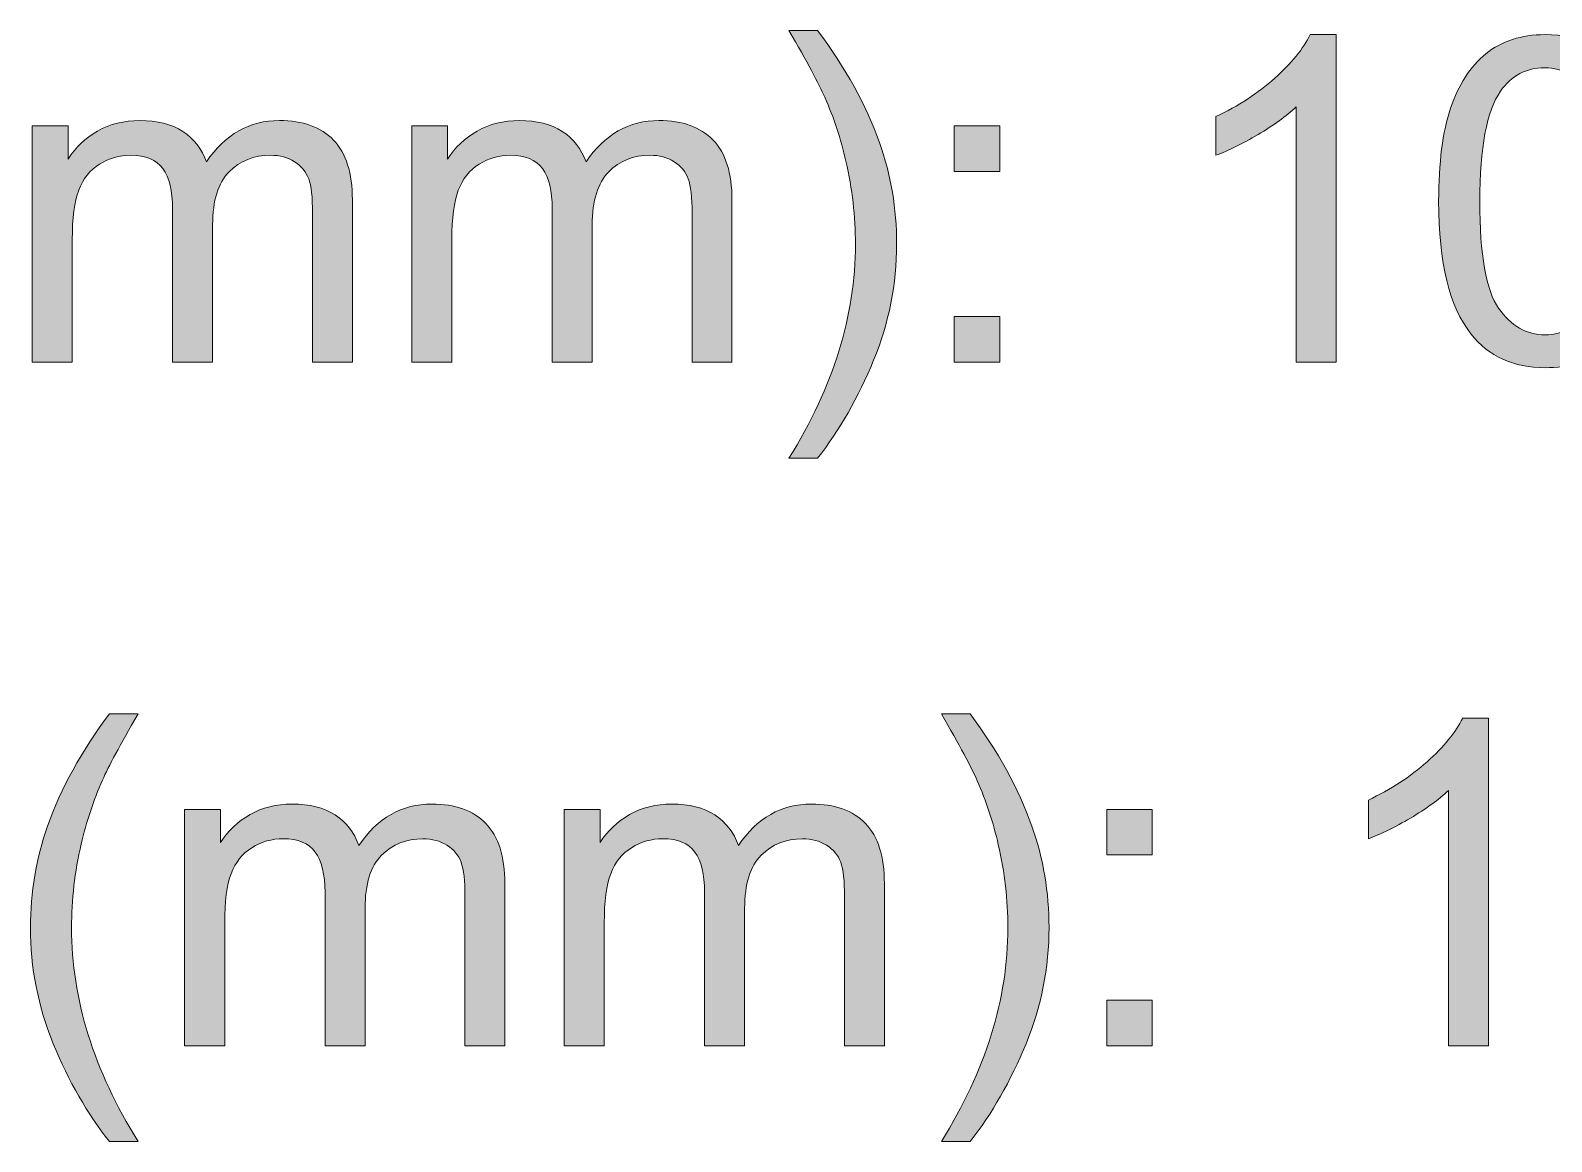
# Model space of a CAD drawing. Header units: inches. Extents: x 0.2 to 13, y -17.3 to -0.1.
# Drawn here: x 0.845 to 1.401, y -1.501 to -1.094 of the extents above; entities that cross this region are included whole.
import ezdxf

# ---------------------------------------------------------------- set-up
doc = ezdxf.new("R2010")
doc.units = ezdxf.units.IN
doc.header["$MEASUREMENT"] = 0
doc.layers.add('Layer 1', color=7, linetype='Continuous')

# ---------------------------------------------------------------- blocks, each defined once
blk = doc.blocks.new('block 6')
at = {"layer": 'Layer 1', "true_color": 0xffffff}
h = blk.add_hatch(color=7, dxfattribs=at)
h.dxf.hatch_style = 2
edge = h.paths.add_edge_path()
edge.add_spline(control_points=[(1.13274, -1.25089), (1.13274, -1.25089), (1.12225, -1.25089), (1.12225, -1.25089), (1.13847, -1.22485), (1.14658, -1.19878), (1.14658, -1.17268), (1.14658, -1.16248), (1.14541, -1.15236), (1.14308, -1.14233), (1.14124, -1.13419), (1.13866, -1.12638), (1.13535, -1.11889), (1.13323, -1.11401), (1.12887, -1.10587), (1.12225, -1.09448), (1.12225, -1.09448), (1.13274, -1.09448), (1.13274, -1.09448), (1.14294, -1.10809), (1.15049, -1.12177), (1.15537, -1.13549), (1.15955, -1.14732), (1.16163, -1.15969), (1.16163, -1.1726), (1.16163, -1.18725), (1.15883, -1.20141), (1.15321, -1.21508), (1.1476, -1.22875), (1.14077, -1.24069), (1.13274, -1.25089)], knot_values=[0, 0, 0, 0, 1, 1, 1, 2, 2, 2, 3, 3, 3, 4, 4, 4, 5, 5, 5, 6, 6, 6, 7, 7, 7, 8, 8, 8, 9, 9, 9, 10, 10, 10, 10], degree=3, periodic=1)
h = blk.add_hatch(color=7, dxfattribs=at)
h.dxf.hatch_style = 2
edge = h.paths.add_edge_path()
edge.add_spline(control_points=[(1.32236, -1.21581), (1.32236, -1.21581), (1.30771, -1.21581), (1.30771, -1.21581), (1.30771, -1.21581), (1.30771, -1.12247), (1.30771, -1.12247), (1.30419, -1.12583), (1.29956, -1.1292), (1.29384, -1.13256), (1.28811, -1.13593), (1.28297, -1.13845), (1.27842, -1.14013), (1.27842, -1.14013), (1.27842, -1.12597), (1.27842, -1.12597), (1.28661, -1.12212), (1.29377, -1.11745), (1.2999, -1.11197), (1.30603, -1.10649), (1.31037, -1.10118), (1.31292, -1.09602), (1.31292, -1.09602), (1.32236, -1.09602), (1.32236, -1.09602), (1.32236, -1.09602), (1.32236, -1.21581), (1.32236, -1.21581)], knot_values=[0, 0, 0, 0, 1, 1, 1, 2, 2, 2, 3, 3, 3, 4, 4, 4, 5, 5, 5, 6, 6, 6, 7, 7, 7, 8, 8, 8, 9, 9, 9, 9], degree=3, periodic=1)
h = blk.add_hatch(color=7, dxfattribs=at)
h.dxf.hatch_style = 2
edge = h.paths.add_edge_path()
edge.add_spline(control_points=[(1.35988, -1.15698), (1.35988, -1.14287), (1.36133, -1.13152), (1.36423, -1.12292), (1.36713, -1.11432), (1.37145, -1.10769), (1.37717, -1.10302), (1.38289, -1.09835), (1.3901, -1.09602), (1.39878, -1.09602), (1.40518, -1.09602), (1.41079, -1.09731), (1.41562, -1.09989), (1.42045, -1.10246), (1.42444, -1.10618), (1.42759, -1.11104), (1.43073, -1.11589), (1.4332, -1.12181), (1.43499, -1.12878), (1.43678, -1.13575), (1.43768, -1.14515), (1.43768, -1.15698), (1.43768, -1.17097), (1.43624, -1.18227), (1.43336, -1.19087), (1.43049, -1.19947), (1.42619, -1.20612), (1.42046, -1.21081), (1.41474, -1.2155), (1.40751, -1.21785), (1.39878, -1.21785), (1.38727, -1.21785), (1.37824, -1.21372), (1.37168, -1.20548), (1.36381, -1.19555), (1.35988, -1.17938), (1.35988, -1.15698)], knot_values=[0, 0, 0, 0, 1, 1, 1, 2, 2, 2, 3, 3, 3, 4, 4, 4, 5, 5, 5, 6, 6, 6, 7, 7, 7, 8, 8, 8, 9, 9, 9, 10, 10, 10, 11, 11, 11, 12, 12, 12, 12], degree=3, periodic=1)
edge = h.paths.add_edge_path()
edge.add_spline(control_points=[(1.37493, -1.15698), (1.37493, -1.17656), (1.37722, -1.1896), (1.38181, -1.19608), (1.38639, -1.20256), (1.39205, -1.2058), (1.39878, -1.2058), (1.4055, -1.2058), (1.41116, -1.20255), (1.41574, -1.19604), (1.42033, -1.18953), (1.42262, -1.17651), (1.42262, -1.15698), (1.42262, -1.13734), (1.42033, -1.12429), (1.41574, -1.11783), (1.41116, -1.11138), (1.40545, -1.10815), (1.39861, -1.10815), (1.39189, -1.10815), (1.38652, -1.111), (1.3825, -1.11669), (1.37745, -1.12396), (1.37493, -1.13739), (1.37493, -1.15698)], knot_values=[0, 0, 0, 0, 1, 1, 1, 2, 2, 2, 3, 3, 3, 4, 4, 4, 5, 5, 5, 6, 6, 6, 7, 7, 7, 8, 8, 8, 8], degree=3, periodic=1)
h = blk.add_hatch(color=7, dxfattribs=at)
h.dxf.hatch_style = 2
edge = h.paths.add_edge_path()
edge.add_spline(control_points=[(0.84547, -1.21581), (0.84547, -1.21581), (0.84547, -1.12939), (0.84547, -1.12939), (0.84547, -1.12939), (0.85857, -1.12939), (0.85857, -1.12939), (0.85857, -1.12939), (0.85857, -1.14151), (0.85857, -1.14151), (0.86129, -1.13728), (0.8649, -1.13388), (0.8694, -1.1313), (0.8739, -1.12872), (0.87903, -1.12743), (0.88478, -1.12743), (0.89118, -1.12743), (0.89643, -1.12876), (0.90053, -1.13142), (0.90462, -1.13408), (0.90751, -1.1378), (0.90919, -1.14257), (0.91603, -1.13248), (0.92493, -1.12743), (0.93589, -1.12743), (0.94446, -1.12743), (0.95105, -1.12981), (0.95566, -1.13456), (0.96027, -1.1393), (0.96258, -1.14661), (0.96258, -1.15649), (0.96258, -1.15649), (0.96258, -1.21581), (0.96258, -1.21581), (0.96258, -1.21581), (0.94801, -1.21581), (0.94801, -1.21581), (0.94801, -1.21581), (0.94801, -1.16137), (0.94801, -1.16137), (0.94801, -1.15551), (0.94754, -1.15129), (0.94659, -1.14872), (0.94564, -1.14614), (0.94392, -1.14406), (0.94142, -1.14249), (0.93892, -1.14092), (0.93599, -1.14013), (0.93263, -1.14013), (0.92655, -1.14013), (0.92151, -1.14215), (0.91749, -1.14619), (0.91348, -1.15023), (0.91147, -1.1567), (0.91147, -1.1656), (0.91147, -1.1656), (0.91147, -1.21581), (0.91147, -1.21581), (0.91147, -1.21581), (0.89682, -1.21581), (0.89682, -1.21581), (0.89682, -1.21581), (0.89682, -1.15966), (0.89682, -1.15966), (0.89682, -1.15315), (0.89563, -1.14827), (0.89324, -1.14501), (0.89086, -1.14176), (0.88695, -1.14013), (0.88152, -1.14013), (0.8774, -1.14013), (0.87359, -1.14122), (0.87009, -1.14339), (0.86659, -1.14556), (0.86405, -1.14873), (0.86248, -1.15291), (0.86091, -1.15708), (0.86012, -1.16311), (0.86012, -1.17097), (0.86012, -1.17097), (0.86012, -1.21581), (0.86012, -1.21581), (0.86012, -1.21581), (0.84547, -1.21581), (0.84547, -1.21581)], knot_values=[0, 0, 0, 0, 1, 1, 1, 2, 2, 2, 3, 3, 3, 4, 4, 4, 5, 5, 5, 6, 6, 6, 7, 7, 7, 8, 8, 8, 9, 9, 9, 10, 10, 10, 11, 11, 11, 12, 12, 12, 13, 13, 13, 14, 14, 14, 15, 15, 15, 16, 16, 16, 17, 17, 17, 18, 18, 18, 19, 19, 19, 20, 20, 20, 21, 21, 21, 22, 22, 22, 23, 23, 23, 24, 24, 24, 25, 25, 25, 26, 26, 26, 27, 27, 27, 28, 28, 28, 28], degree=3, periodic=1)
h = blk.add_hatch(color=7, dxfattribs=at)
h.dxf.hatch_style = 2
edge = h.paths.add_edge_path()
edge.add_spline(control_points=[(0.98431, -1.21581), (0.98431, -1.21581), (0.98431, -1.12939), (0.98431, -1.12939), (0.98431, -1.12939), (0.99741, -1.12939), (0.99741, -1.12939), (0.99741, -1.12939), (0.99741, -1.14151), (0.99741, -1.14151), (1.00012, -1.13728), (1.00373, -1.13388), (1.00823, -1.1313), (1.01274, -1.12872), (1.01786, -1.12743), (1.02361, -1.12743), (1.03002, -1.12743), (1.03526, -1.12876), (1.03936, -1.13142), (1.04346, -1.13408), (1.04635, -1.1378), (1.04803, -1.14257), (1.05486, -1.13248), (1.06376, -1.12743), (1.07472, -1.12743), (1.08329, -1.12743), (1.08988, -1.12981), (1.0945, -1.13456), (1.09911, -1.1393), (1.10141, -1.14661), (1.10141, -1.15649), (1.10141, -1.15649), (1.10141, -1.21581), (1.10141, -1.21581), (1.10141, -1.21581), (1.08685, -1.21581), (1.08685, -1.21581), (1.08685, -1.21581), (1.08685, -1.16137), (1.08685, -1.16137), (1.08685, -1.15551), (1.08637, -1.15129), (1.08542, -1.14872), (1.08447, -1.14614), (1.08275, -1.14406), (1.08025, -1.14249), (1.07776, -1.14092), (1.07483, -1.14013), (1.07147, -1.14013), (1.06539, -1.14013), (1.06034, -1.14215), (1.05633, -1.14619), (1.05231, -1.15023), (1.05031, -1.1567), (1.05031, -1.1656), (1.05031, -1.1656), (1.05031, -1.21581), (1.05031, -1.21581), (1.05031, -1.21581), (1.03566, -1.21581), (1.03566, -1.21581), (1.03566, -1.21581), (1.03566, -1.15966), (1.03566, -1.15966), (1.03566, -1.15315), (1.03446, -1.14827), (1.03208, -1.14501), (1.02969, -1.14176), (1.02578, -1.14013), (1.02036, -1.14013), (1.01624, -1.14013), (1.01242, -1.14122), (1.00892, -1.14339), (1.00543, -1.14556), (1.00289, -1.14873), (1.00132, -1.15291), (0.99974, -1.15708), (0.99896, -1.16311), (0.99896, -1.17097), (0.99896, -1.17097), (0.99896, -1.21581), (0.99896, -1.21581), (0.99896, -1.21581), (0.98431, -1.21581), (0.98431, -1.21581)], knot_values=[0, 0, 0, 0, 1, 1, 1, 2, 2, 2, 3, 3, 3, 4, 4, 4, 5, 5, 5, 6, 6, 6, 7, 7, 7, 8, 8, 8, 9, 9, 9, 10, 10, 10, 11, 11, 11, 12, 12, 12, 13, 13, 13, 14, 14, 14, 15, 15, 15, 16, 16, 16, 17, 17, 17, 18, 18, 18, 19, 19, 19, 20, 20, 20, 21, 21, 21, 22, 22, 22, 23, 23, 23, 24, 24, 24, 25, 25, 25, 26, 26, 26, 27, 27, 27, 28, 28, 28, 28], degree=3, periodic=1)
h = blk.add_hatch(color=7, dxfattribs=at)
h.dxf.hatch_style = 2
h.paths.add_polyline_path([(1.18271, -1.14607), (1.18271, -1.12939), (1.1994, -1.12939), (1.1994, -1.14607)])
h.paths.add_polyline_path([(1.18271, -1.21581), (1.18271, -1.19913), (1.1994, -1.19913), (1.1994, -1.21581)])
at = {"layer": 'Layer 1', "lineweight": 0}
for points in [[(1.18271, -1.14607), (1.18271, -1.12939), (1.1994, -1.12939), (1.1994, -1.14607), (1.18271, -1.14607)], [(1.18271, -1.21581), (1.18271, -1.19913), (1.1994, -1.19913), (1.1994, -1.21581), (1.18271, -1.21581)]]:
    blk.add_lwpolyline(points, dxfattribs=at)
for points, knots in [([(1.13274, -1.25089), (1.13274, -1.25089), (1.12225, -1.25089), (1.12225, -1.25089), (1.13847, -1.22485), (1.14658, -1.19878), (1.14658, -1.17268), (1.14658, -1.16248), (1.14541, -1.15236), (1.14308, -1.14233), (1.14124, -1.13419), (1.13866, -1.12638), (1.13535, -1.11889), (1.13323, -1.11401), (1.12887, -1.10587), (1.12225, -1.09448), (1.12225, -1.09448), (1.13274, -1.09448), (1.13274, -1.09448), (1.14294, -1.10809), (1.15049, -1.12177), (1.15537, -1.13549), (1.15955, -1.14732), (1.16163, -1.15969), (1.16163, -1.1726), (1.16163, -1.18725), (1.15883, -1.20141), (1.15321, -1.21508), (1.1476, -1.22875), (1.14077, -1.24069), (1.13274, -1.25089)], [0, 0, 0, 0, 1, 1, 1, 2, 2, 2, 3, 3, 3, 4, 4, 4, 5, 5, 5, 6, 6, 6, 7, 7, 7, 8, 8, 8, 9, 9, 9, 10, 10, 10, 10]), ([(1.32236, -1.21581), (1.32236, -1.21581), (1.30771, -1.21581), (1.30771, -1.21581), (1.30771, -1.21581), (1.30771, -1.12247), (1.30771, -1.12247), (1.30419, -1.12583), (1.29956, -1.1292), (1.29384, -1.13256), (1.28811, -1.13593), (1.28297, -1.13845), (1.27842, -1.14013), (1.27842, -1.14013), (1.27842, -1.12597), (1.27842, -1.12597), (1.28661, -1.12212), (1.29377, -1.11745), (1.2999, -1.11197), (1.30603, -1.10649), (1.31037, -1.10118), (1.31292, -1.09602), (1.31292, -1.09602), (1.32236, -1.09602), (1.32236, -1.09602), (1.32236, -1.09602), (1.32236, -1.21581), (1.32236, -1.21581)], [0, 0, 0, 0, 1, 1, 1, 2, 2, 2, 3, 3, 3, 4, 4, 4, 5, 5, 5, 6, 6, 6, 7, 7, 7, 8, 8, 8, 9, 9, 9, 9]), ([(1.35988, -1.15698), (1.35988, -1.14287), (1.36133, -1.13152), (1.36423, -1.12292), (1.36713, -1.11432), (1.37145, -1.10769), (1.37717, -1.10302), (1.38289, -1.09835), (1.3901, -1.09602), (1.39878, -1.09602), (1.40518, -1.09602), (1.41079, -1.09731), (1.41562, -1.09989), (1.42045, -1.10246), (1.42444, -1.10618), (1.42759, -1.11104), (1.43073, -1.11589), (1.4332, -1.12181), (1.43499, -1.12878), (1.43678, -1.13575), (1.43768, -1.14515), (1.43768, -1.15698), (1.43768, -1.17097), (1.43624, -1.18227), (1.43336, -1.19087), (1.43049, -1.19947), (1.42619, -1.20612), (1.42046, -1.21081), (1.41474, -1.2155), (1.40751, -1.21785), (1.39878, -1.21785), (1.38727, -1.21785), (1.37824, -1.21372), (1.37168, -1.20548), (1.36381, -1.19555), (1.35988, -1.17938), (1.35988, -1.15698)], [0, 0, 0, 0, 1, 1, 1, 2, 2, 2, 3, 3, 3, 4, 4, 4, 5, 5, 5, 6, 6, 6, 7, 7, 7, 8, 8, 8, 9, 9, 9, 10, 10, 10, 11, 11, 11, 12, 12, 12, 12]), ([(1.37493, -1.15698), (1.37493, -1.17656), (1.37722, -1.1896), (1.38181, -1.19608), (1.38639, -1.20256), (1.39205, -1.2058), (1.39878, -1.2058), (1.4055, -1.2058), (1.41116, -1.20255), (1.41574, -1.19604), (1.42033, -1.18953), (1.42262, -1.17651), (1.42262, -1.15698), (1.42262, -1.13734), (1.42033, -1.12429), (1.41574, -1.11783), (1.41116, -1.11138), (1.40545, -1.10815), (1.39861, -1.10815), (1.39189, -1.10815), (1.38652, -1.111), (1.3825, -1.11669), (1.37745, -1.12396), (1.37493, -1.13739), (1.37493, -1.15698)], [0, 0, 0, 0, 1, 1, 1, 2, 2, 2, 3, 3, 3, 4, 4, 4, 5, 5, 5, 6, 6, 6, 7, 7, 7, 8, 8, 8, 8]), ([(0.84547, -1.21581), (0.84547, -1.21581), (0.84547, -1.12939), (0.84547, -1.12939), (0.84547, -1.12939), (0.85857, -1.12939), (0.85857, -1.12939), (0.85857, -1.12939), (0.85857, -1.14151), (0.85857, -1.14151), (0.86129, -1.13728), (0.8649, -1.13388), (0.8694, -1.1313), (0.8739, -1.12872), (0.87903, -1.12743), (0.88478, -1.12743), (0.89118, -1.12743), (0.89643, -1.12876), (0.90053, -1.13142), (0.90462, -1.13408), (0.90751, -1.1378), (0.90919, -1.14257), (0.91603, -1.13248), (0.92493, -1.12743), (0.93589, -1.12743), (0.94446, -1.12743), (0.95105, -1.12981), (0.95566, -1.13456), (0.96027, -1.1393), (0.96258, -1.14661), (0.96258, -1.15649), (0.96258, -1.15649), (0.96258, -1.21581), (0.96258, -1.21581), (0.96258, -1.21581), (0.94801, -1.21581), (0.94801, -1.21581), (0.94801, -1.21581), (0.94801, -1.16137), (0.94801, -1.16137), (0.94801, -1.15551), (0.94754, -1.15129), (0.94659, -1.14872), (0.94564, -1.14614), (0.94392, -1.14406), (0.94142, -1.14249), (0.93892, -1.14092), (0.93599, -1.14013), (0.93263, -1.14013), (0.92655, -1.14013), (0.92151, -1.14215), (0.91749, -1.14619), (0.91348, -1.15023), (0.91147, -1.1567), (0.91147, -1.1656), (0.91147, -1.1656), (0.91147, -1.21581), (0.91147, -1.21581), (0.91147, -1.21581), (0.89682, -1.21581), (0.89682, -1.21581), (0.89682, -1.21581), (0.89682, -1.15966), (0.89682, -1.15966), (0.89682, -1.15315), (0.89563, -1.14827), (0.89324, -1.14501), (0.89086, -1.14176), (0.88695, -1.14013), (0.88152, -1.14013), (0.8774, -1.14013), (0.87359, -1.14122), (0.87009, -1.14339), (0.86659, -1.14556), (0.86405, -1.14873), (0.86248, -1.15291), (0.86091, -1.15708), (0.86012, -1.16311), (0.86012, -1.17097), (0.86012, -1.17097), (0.86012, -1.21581), (0.86012, -1.21581), (0.86012, -1.21581), (0.84547, -1.21581), (0.84547, -1.21581)], [0, 0, 0, 0, 1, 1, 1, 2, 2, 2, 3, 3, 3, 4, 4, 4, 5, 5, 5, 6, 6, 6, 7, 7, 7, 8, 8, 8, 9, 9, 9, 10, 10, 10, 11, 11, 11, 12, 12, 12, 13, 13, 13, 14, 14, 14, 15, 15, 15, 16, 16, 16, 17, 17, 17, 18, 18, 18, 19, 19, 19, 20, 20, 20, 21, 21, 21, 22, 22, 22, 23, 23, 23, 24, 24, 24, 25, 25, 25, 26, 26, 26, 27, 27, 27, 28, 28, 28, 28]), ([(0.98431, -1.21581), (0.98431, -1.21581), (0.98431, -1.12939), (0.98431, -1.12939), (0.98431, -1.12939), (0.99741, -1.12939), (0.99741, -1.12939), (0.99741, -1.12939), (0.99741, -1.14151), (0.99741, -1.14151), (1.00012, -1.13728), (1.00373, -1.13388), (1.00823, -1.1313), (1.01274, -1.12872), (1.01786, -1.12743), (1.02361, -1.12743), (1.03002, -1.12743), (1.03526, -1.12876), (1.03936, -1.13142), (1.04346, -1.13408), (1.04635, -1.1378), (1.04803, -1.14257), (1.05486, -1.13248), (1.06376, -1.12743), (1.07472, -1.12743), (1.08329, -1.12743), (1.08988, -1.12981), (1.0945, -1.13456), (1.09911, -1.1393), (1.10141, -1.14661), (1.10141, -1.15649), (1.10141, -1.15649), (1.10141, -1.21581), (1.10141, -1.21581), (1.10141, -1.21581), (1.08685, -1.21581), (1.08685, -1.21581), (1.08685, -1.21581), (1.08685, -1.16137), (1.08685, -1.16137), (1.08685, -1.15551), (1.08637, -1.15129), (1.08542, -1.14872), (1.08447, -1.14614), (1.08275, -1.14406), (1.08025, -1.14249), (1.07776, -1.14092), (1.07483, -1.14013), (1.07147, -1.14013), (1.06539, -1.14013), (1.06034, -1.14215), (1.05633, -1.14619), (1.05231, -1.15023), (1.05031, -1.1567), (1.05031, -1.1656), (1.05031, -1.1656), (1.05031, -1.21581), (1.05031, -1.21581), (1.05031, -1.21581), (1.03566, -1.21581), (1.03566, -1.21581), (1.03566, -1.21581), (1.03566, -1.15966), (1.03566, -1.15966), (1.03566, -1.15315), (1.03446, -1.14827), (1.03208, -1.14501), (1.02969, -1.14176), (1.02578, -1.14013), (1.02036, -1.14013), (1.01624, -1.14013), (1.01242, -1.14122), (1.00892, -1.14339), (1.00543, -1.14556), (1.00289, -1.14873), (1.00132, -1.15291), (0.99974, -1.15708), (0.99896, -1.16311), (0.99896, -1.17097), (0.99896, -1.17097), (0.99896, -1.21581), (0.99896, -1.21581), (0.99896, -1.21581), (0.98431, -1.21581), (0.98431, -1.21581)], [0, 0, 0, 0, 1, 1, 1, 2, 2, 2, 3, 3, 3, 4, 4, 4, 5, 5, 5, 6, 6, 6, 7, 7, 7, 8, 8, 8, 9, 9, 9, 10, 10, 10, 11, 11, 11, 12, 12, 12, 13, 13, 13, 14, 14, 14, 15, 15, 15, 16, 16, 16, 17, 17, 17, 18, 18, 18, 19, 19, 19, 20, 20, 20, 21, 21, 21, 22, 22, 22, 23, 23, 23, 24, 24, 24, 25, 25, 25, 26, 26, 26, 27, 27, 27, 28, 28, 28, 28])]:
    blk.add_open_spline(points, degree=3, knots=knots, dxfattribs=at)
blk = doc.blocks.new('block 7')
at = {"layer": 'Layer 1', "true_color": 0xffffff}
h = blk.add_hatch(color=7, dxfattribs=at)
h.dxf.hatch_style = 2
edge = h.paths.add_edge_path()
edge.add_spline(control_points=[(0.87371, -1.50089), (0.86563, -1.49069), (0.85879, -1.47875), (0.8532, -1.46508), (0.84762, -1.45141), (0.84482, -1.43725), (0.84482, -1.4226), (0.84482, -1.40969), (0.84691, -1.39732), (0.85109, -1.38549), (0.85597, -1.37177), (0.86351, -1.35809), (0.87371, -1.34448), (0.87371, -1.34448), (0.88421, -1.34448), (0.88421, -1.34448), (0.87764, -1.35576), (0.8733, -1.36382), (0.87119, -1.36865), (0.86788, -1.37613), (0.86528, -1.38395), (0.86338, -1.39208), (0.86104, -1.40223), (0.85988, -1.41243), (0.85988, -1.42268), (0.85988, -1.44878), (0.86799, -1.47485), (0.88421, -1.50089), (0.88421, -1.50089), (0.87371, -1.50089), (0.87371, -1.50089)], knot_values=[0, 0, 0, 0, 1, 1, 1, 2, 2, 2, 3, 3, 3, 4, 4, 4, 5, 5, 5, 6, 6, 6, 7, 7, 7, 8, 8, 8, 9, 9, 9, 10, 10, 10, 10], degree=3, periodic=1)
h = blk.add_hatch(color=7, dxfattribs=at)
h.dxf.hatch_style = 2
edge = h.paths.add_edge_path()
edge.add_spline(control_points=[(1.18849, -1.50089), (1.18849, -1.50089), (1.17799, -1.50089), (1.17799, -1.50089), (1.19421, -1.47485), (1.20232, -1.44878), (1.20232, -1.42268), (1.20232, -1.41248), (1.20116, -1.40236), (1.19883, -1.39233), (1.19698, -1.38419), (1.1944, -1.37638), (1.19109, -1.36889), (1.18898, -1.36401), (1.18461, -1.35587), (1.17799, -1.34448), (1.17799, -1.34448), (1.18849, -1.34448), (1.18849, -1.34448), (1.19869, -1.35809), (1.20623, -1.37177), (1.21111, -1.38549), (1.21529, -1.39732), (1.21738, -1.40969), (1.21738, -1.4226), (1.21738, -1.43725), (1.21457, -1.45141), (1.20896, -1.46508), (1.20334, -1.47875), (1.19652, -1.49069), (1.18849, -1.50089)], knot_values=[0, 0, 0, 0, 1, 1, 1, 2, 2, 2, 3, 3, 3, 4, 4, 4, 5, 5, 5, 6, 6, 6, 7, 7, 7, 8, 8, 8, 9, 9, 9, 10, 10, 10, 10], degree=3, periodic=1)
h = blk.add_hatch(color=7, dxfattribs=at)
h.dxf.hatch_style = 2
edge = h.paths.add_edge_path()
edge.add_spline(control_points=[(1.37811, -1.46581), (1.37811, -1.46581), (1.36346, -1.46581), (1.36346, -1.46581), (1.36346, -1.46581), (1.36346, -1.37247), (1.36346, -1.37247), (1.35993, -1.37583), (1.35531, -1.3792), (1.34958, -1.38256), (1.34386, -1.38593), (1.33872, -1.38845), (1.33416, -1.39013), (1.33416, -1.39013), (1.33416, -1.37597), (1.33416, -1.37597), (1.34235, -1.37212), (1.34951, -1.36745), (1.35565, -1.36197), (1.36178, -1.35649), (1.36612, -1.35118), (1.36867, -1.34602), (1.36867, -1.34602), (1.37811, -1.34602), (1.37811, -1.34602), (1.37811, -1.34602), (1.37811, -1.46581), (1.37811, -1.46581)], knot_values=[0, 0, 0, 0, 1, 1, 1, 2, 2, 2, 3, 3, 3, 4, 4, 4, 5, 5, 5, 6, 6, 6, 7, 7, 7, 8, 8, 8, 9, 9, 9, 9], degree=3, periodic=1)
h = blk.add_hatch(color=7, dxfattribs=at)
h.dxf.hatch_style = 2
edge = h.paths.add_edge_path()
edge.add_spline(control_points=[(0.90122, -1.46581), (0.90122, -1.46581), (0.90122, -1.37939), (0.90122, -1.37939), (0.90122, -1.37939), (0.91432, -1.37939), (0.91432, -1.37939), (0.91432, -1.37939), (0.91432, -1.39151), (0.91432, -1.39151), (0.91703, -1.38728), (0.92064, -1.38388), (0.92514, -1.3813), (0.92965, -1.37872), (0.93477, -1.37743), (0.94052, -1.37743), (0.94693, -1.37743), (0.95218, -1.37876), (0.95627, -1.38142), (0.96037, -1.38408), (0.96326, -1.3878), (0.96494, -1.39257), (0.97177, -1.38248), (0.98067, -1.37743), (0.99163, -1.37743), (1.0002, -1.37743), (1.0068, -1.37981), (1.01141, -1.38456), (1.01602, -1.3893), (1.01832, -1.39661), (1.01832, -1.40649), (1.01832, -1.40649), (1.01832, -1.46581), (1.01832, -1.46581), (1.01832, -1.46581), (1.00376, -1.46581), (1.00376, -1.46581), (1.00376, -1.46581), (1.00376, -1.41137), (1.00376, -1.41137), (1.00376, -1.40551), (1.00328, -1.40129), (1.00233, -1.39872), (1.00138, -1.39614), (0.99966, -1.39406), (0.99717, -1.39249), (0.99467, -1.39092), (0.99174, -1.39013), (0.98838, -1.39013), (0.9823, -1.39013), (0.97725, -1.39215), (0.97324, -1.39619), (0.96922, -1.40023), (0.96722, -1.4067), (0.96722, -1.4156), (0.96722, -1.4156), (0.96722, -1.46581), (0.96722, -1.46581), (0.96722, -1.46581), (0.95257, -1.46581), (0.95257, -1.46581), (0.95257, -1.46581), (0.95257, -1.40966), (0.95257, -1.40966), (0.95257, -1.40315), (0.95138, -1.39827), (0.94899, -1.39501), (0.9466, -1.39176), (0.94269, -1.39013), (0.93727, -1.39013), (0.93315, -1.39013), (0.92933, -1.39122), (0.92584, -1.39339), (0.92234, -1.39556), (0.9198, -1.39873), (0.91823, -1.40291), (0.91665, -1.40708), (0.91587, -1.41311), (0.91587, -1.42097), (0.91587, -1.42097), (0.91587, -1.46581), (0.91587, -1.46581), (0.91587, -1.46581), (0.90122, -1.46581), (0.90122, -1.46581)], knot_values=[0, 0, 0, 0, 1, 1, 1, 2, 2, 2, 3, 3, 3, 4, 4, 4, 5, 5, 5, 6, 6, 6, 7, 7, 7, 8, 8, 8, 9, 9, 9, 10, 10, 10, 11, 11, 11, 12, 12, 12, 13, 13, 13, 14, 14, 14, 15, 15, 15, 16, 16, 16, 17, 17, 17, 18, 18, 18, 19, 19, 19, 20, 20, 20, 21, 21, 21, 22, 22, 22, 23, 23, 23, 24, 24, 24, 25, 25, 25, 26, 26, 26, 27, 27, 27, 28, 28, 28, 28], degree=3, periodic=1)
h = blk.add_hatch(color=7, dxfattribs=at)
h.dxf.hatch_style = 2
edge = h.paths.add_edge_path()
edge.add_spline(control_points=[(1.04005, -1.46581), (1.04005, -1.46581), (1.04005, -1.37939), (1.04005, -1.37939), (1.04005, -1.37939), (1.05315, -1.37939), (1.05315, -1.37939), (1.05315, -1.37939), (1.05315, -1.39151), (1.05315, -1.39151), (1.05587, -1.38728), (1.05948, -1.38388), (1.06398, -1.3813), (1.06848, -1.37872), (1.07361, -1.37743), (1.07936, -1.37743), (1.08576, -1.37743), (1.09101, -1.37876), (1.09511, -1.38142), (1.0992, -1.38408), (1.10209, -1.3878), (1.10377, -1.39257), (1.11061, -1.38248), (1.11951, -1.37743), (1.13047, -1.37743), (1.13904, -1.37743), (1.14563, -1.37981), (1.15024, -1.38456), (1.15485, -1.3893), (1.15716, -1.39661), (1.15716, -1.40649), (1.15716, -1.40649), (1.15716, -1.46581), (1.15716, -1.46581), (1.15716, -1.46581), (1.14259, -1.46581), (1.14259, -1.46581), (1.14259, -1.46581), (1.14259, -1.41137), (1.14259, -1.41137), (1.14259, -1.40551), (1.14212, -1.40129), (1.14117, -1.39872), (1.14022, -1.39614), (1.1385, -1.39406), (1.136, -1.39249), (1.1335, -1.39092), (1.13057, -1.39013), (1.12721, -1.39013), (1.12113, -1.39013), (1.11609, -1.39215), (1.11207, -1.39619), (1.10806, -1.40023), (1.10605, -1.4067), (1.10605, -1.4156), (1.10605, -1.4156), (1.10605, -1.46581), (1.10605, -1.46581), (1.10605, -1.46581), (1.0914, -1.46581), (1.0914, -1.46581), (1.0914, -1.46581), (1.0914, -1.40966), (1.0914, -1.40966), (1.0914, -1.40315), (1.09021, -1.39827), (1.08782, -1.39501), (1.08544, -1.39176), (1.08153, -1.39013), (1.0761, -1.39013), (1.07198, -1.39013), (1.06817, -1.39122), (1.06467, -1.39339), (1.06117, -1.39556), (1.05863, -1.39873), (1.05706, -1.40291), (1.05549, -1.40708), (1.0547, -1.41311), (1.0547, -1.42097), (1.0547, -1.42097), (1.0547, -1.46581), (1.0547, -1.46581), (1.0547, -1.46581), (1.04005, -1.46581), (1.04005, -1.46581)], knot_values=[0, 0, 0, 0, 1, 1, 1, 2, 2, 2, 3, 3, 3, 4, 4, 4, 5, 5, 5, 6, 6, 6, 7, 7, 7, 8, 8, 8, 9, 9, 9, 10, 10, 10, 11, 11, 11, 12, 12, 12, 13, 13, 13, 14, 14, 14, 15, 15, 15, 16, 16, 16, 17, 17, 17, 18, 18, 18, 19, 19, 19, 20, 20, 20, 21, 21, 21, 22, 22, 22, 23, 23, 23, 24, 24, 24, 25, 25, 25, 26, 26, 26, 27, 27, 27, 28, 28, 28, 28], degree=3, periodic=1)
h = blk.add_hatch(color=7, dxfattribs=at)
h.dxf.hatch_style = 2
h.paths.add_polyline_path([(1.23846, -1.39607), (1.23846, -1.37939), (1.25514, -1.37939), (1.25514, -1.39607)])
h.paths.add_polyline_path([(1.23846, -1.46581), (1.23846, -1.44913), (1.25514, -1.44913), (1.25514, -1.46581)])
at = {"layer": 'Layer 1', "lineweight": 0}
for points in [[(1.23846, -1.39607), (1.23846, -1.37939), (1.25514, -1.37939), (1.25514, -1.39607), (1.23846, -1.39607)], [(1.23846, -1.46581), (1.23846, -1.44913), (1.25514, -1.44913), (1.25514, -1.46581), (1.23846, -1.46581)]]:
    blk.add_lwpolyline(points, dxfattribs=at)
for points, knots in [([(0.87371, -1.50089), (0.86563, -1.49069), (0.85879, -1.47875), (0.8532, -1.46508), (0.84762, -1.45141), (0.84482, -1.43725), (0.84482, -1.4226), (0.84482, -1.40969), (0.84691, -1.39732), (0.85109, -1.38549), (0.85597, -1.37177), (0.86351, -1.35809), (0.87371, -1.34448), (0.87371, -1.34448), (0.88421, -1.34448), (0.88421, -1.34448), (0.87764, -1.35576), (0.8733, -1.36382), (0.87119, -1.36865), (0.86788, -1.37613), (0.86528, -1.38395), (0.86338, -1.39208), (0.86104, -1.40223), (0.85988, -1.41243), (0.85988, -1.42268), (0.85988, -1.44878), (0.86799, -1.47485), (0.88421, -1.50089), (0.88421, -1.50089), (0.87371, -1.50089), (0.87371, -1.50089)], [0, 0, 0, 0, 1, 1, 1, 2, 2, 2, 3, 3, 3, 4, 4, 4, 5, 5, 5, 6, 6, 6, 7, 7, 7, 8, 8, 8, 9, 9, 9, 10, 10, 10, 10]), ([(1.18849, -1.50089), (1.18849, -1.50089), (1.17799, -1.50089), (1.17799, -1.50089), (1.19421, -1.47485), (1.20232, -1.44878), (1.20232, -1.42268), (1.20232, -1.41248), (1.20116, -1.40236), (1.19883, -1.39233), (1.19698, -1.38419), (1.1944, -1.37638), (1.19109, -1.36889), (1.18898, -1.36401), (1.18461, -1.35587), (1.17799, -1.34448), (1.17799, -1.34448), (1.18849, -1.34448), (1.18849, -1.34448), (1.19869, -1.35809), (1.20623, -1.37177), (1.21111, -1.38549), (1.21529, -1.39732), (1.21738, -1.40969), (1.21738, -1.4226), (1.21738, -1.43725), (1.21457, -1.45141), (1.20896, -1.46508), (1.20334, -1.47875), (1.19652, -1.49069), (1.18849, -1.50089)], [0, 0, 0, 0, 1, 1, 1, 2, 2, 2, 3, 3, 3, 4, 4, 4, 5, 5, 5, 6, 6, 6, 7, 7, 7, 8, 8, 8, 9, 9, 9, 10, 10, 10, 10]), ([(1.37811, -1.46581), (1.37811, -1.46581), (1.36346, -1.46581), (1.36346, -1.46581), (1.36346, -1.46581), (1.36346, -1.37247), (1.36346, -1.37247), (1.35993, -1.37583), (1.35531, -1.3792), (1.34958, -1.38256), (1.34386, -1.38593), (1.33872, -1.38845), (1.33416, -1.39013), (1.33416, -1.39013), (1.33416, -1.37597), (1.33416, -1.37597), (1.34235, -1.37212), (1.34951, -1.36745), (1.35565, -1.36197), (1.36178, -1.35649), (1.36612, -1.35118), (1.36867, -1.34602), (1.36867, -1.34602), (1.37811, -1.34602), (1.37811, -1.34602), (1.37811, -1.34602), (1.37811, -1.46581), (1.37811, -1.46581)], [0, 0, 0, 0, 1, 1, 1, 2, 2, 2, 3, 3, 3, 4, 4, 4, 5, 5, 5, 6, 6, 6, 7, 7, 7, 8, 8, 8, 9, 9, 9, 9]), ([(0.90122, -1.46581), (0.90122, -1.46581), (0.90122, -1.37939), (0.90122, -1.37939), (0.90122, -1.37939), (0.91432, -1.37939), (0.91432, -1.37939), (0.91432, -1.37939), (0.91432, -1.39151), (0.91432, -1.39151), (0.91703, -1.38728), (0.92064, -1.38388), (0.92514, -1.3813), (0.92965, -1.37872), (0.93477, -1.37743), (0.94052, -1.37743), (0.94693, -1.37743), (0.95218, -1.37876), (0.95627, -1.38142), (0.96037, -1.38408), (0.96326, -1.3878), (0.96494, -1.39257), (0.97177, -1.38248), (0.98067, -1.37743), (0.99163, -1.37743), (1.0002, -1.37743), (1.0068, -1.37981), (1.01141, -1.38456), (1.01602, -1.3893), (1.01832, -1.39661), (1.01832, -1.40649), (1.01832, -1.40649), (1.01832, -1.46581), (1.01832, -1.46581), (1.01832, -1.46581), (1.00376, -1.46581), (1.00376, -1.46581), (1.00376, -1.46581), (1.00376, -1.41137), (1.00376, -1.41137), (1.00376, -1.40551), (1.00328, -1.40129), (1.00233, -1.39872), (1.00138, -1.39614), (0.99966, -1.39406), (0.99717, -1.39249), (0.99467, -1.39092), (0.99174, -1.39013), (0.98838, -1.39013), (0.9823, -1.39013), (0.97725, -1.39215), (0.97324, -1.39619), (0.96922, -1.40023), (0.96722, -1.4067), (0.96722, -1.4156), (0.96722, -1.4156), (0.96722, -1.46581), (0.96722, -1.46581), (0.96722, -1.46581), (0.95257, -1.46581), (0.95257, -1.46581), (0.95257, -1.46581), (0.95257, -1.40966), (0.95257, -1.40966), (0.95257, -1.40315), (0.95138, -1.39827), (0.94899, -1.39501), (0.9466, -1.39176), (0.94269, -1.39013), (0.93727, -1.39013), (0.93315, -1.39013), (0.92933, -1.39122), (0.92584, -1.39339), (0.92234, -1.39556), (0.9198, -1.39873), (0.91823, -1.40291), (0.91665, -1.40708), (0.91587, -1.41311), (0.91587, -1.42097), (0.91587, -1.42097), (0.91587, -1.46581), (0.91587, -1.46581), (0.91587, -1.46581), (0.90122, -1.46581), (0.90122, -1.46581)], [0, 0, 0, 0, 1, 1, 1, 2, 2, 2, 3, 3, 3, 4, 4, 4, 5, 5, 5, 6, 6, 6, 7, 7, 7, 8, 8, 8, 9, 9, 9, 10, 10, 10, 11, 11, 11, 12, 12, 12, 13, 13, 13, 14, 14, 14, 15, 15, 15, 16, 16, 16, 17, 17, 17, 18, 18, 18, 19, 19, 19, 20, 20, 20, 21, 21, 21, 22, 22, 22, 23, 23, 23, 24, 24, 24, 25, 25, 25, 26, 26, 26, 27, 27, 27, 28, 28, 28, 28]), ([(1.04005, -1.46581), (1.04005, -1.46581), (1.04005, -1.37939), (1.04005, -1.37939), (1.04005, -1.37939), (1.05315, -1.37939), (1.05315, -1.37939), (1.05315, -1.37939), (1.05315, -1.39151), (1.05315, -1.39151), (1.05587, -1.38728), (1.05948, -1.38388), (1.06398, -1.3813), (1.06848, -1.37872), (1.07361, -1.37743), (1.07936, -1.37743), (1.08576, -1.37743), (1.09101, -1.37876), (1.09511, -1.38142), (1.0992, -1.38408), (1.10209, -1.3878), (1.10377, -1.39257), (1.11061, -1.38248), (1.11951, -1.37743), (1.13047, -1.37743), (1.13904, -1.37743), (1.14563, -1.37981), (1.15024, -1.38456), (1.15485, -1.3893), (1.15716, -1.39661), (1.15716, -1.40649), (1.15716, -1.40649), (1.15716, -1.46581), (1.15716, -1.46581), (1.15716, -1.46581), (1.14259, -1.46581), (1.14259, -1.46581), (1.14259, -1.46581), (1.14259, -1.41137), (1.14259, -1.41137), (1.14259, -1.40551), (1.14212, -1.40129), (1.14117, -1.39872), (1.14022, -1.39614), (1.1385, -1.39406), (1.136, -1.39249), (1.1335, -1.39092), (1.13057, -1.39013), (1.12721, -1.39013), (1.12113, -1.39013), (1.11609, -1.39215), (1.11207, -1.39619), (1.10806, -1.40023), (1.10605, -1.4067), (1.10605, -1.4156), (1.10605, -1.4156), (1.10605, -1.46581), (1.10605, -1.46581), (1.10605, -1.46581), (1.0914, -1.46581), (1.0914, -1.46581), (1.0914, -1.46581), (1.0914, -1.40966), (1.0914, -1.40966), (1.0914, -1.40315), (1.09021, -1.39827), (1.08782, -1.39501), (1.08544, -1.39176), (1.08153, -1.39013), (1.0761, -1.39013), (1.07198, -1.39013), (1.06817, -1.39122), (1.06467, -1.39339), (1.06117, -1.39556), (1.05863, -1.39873), (1.05706, -1.40291), (1.05549, -1.40708), (1.0547, -1.41311), (1.0547, -1.42097), (1.0547, -1.42097), (1.0547, -1.46581), (1.0547, -1.46581), (1.0547, -1.46581), (1.04005, -1.46581), (1.04005, -1.46581)], [0, 0, 0, 0, 1, 1, 1, 2, 2, 2, 3, 3, 3, 4, 4, 4, 5, 5, 5, 6, 6, 6, 7, 7, 7, 8, 8, 8, 9, 9, 9, 10, 10, 10, 11, 11, 11, 12, 12, 12, 13, 13, 13, 14, 14, 14, 15, 15, 15, 16, 16, 16, 17, 17, 17, 18, 18, 18, 19, 19, 19, 20, 20, 20, 21, 21, 21, 22, 22, 22, 23, 23, 23, 24, 24, 24, 25, 25, 25, 26, 26, 26, 27, 27, 27, 28, 28, 28, 28])]:
    blk.add_open_spline(points, degree=3, knots=knots, dxfattribs=at)
blk = doc.blocks.new('block 2')
at = {"layer": 'Layer 1'}
for name in ['block 6', 'block 7']:
    blk.add_blockref(name, (0, 0), dxfattribs=at)

msp = doc.modelspace()

# ---------------------------------------------------------------- block references
at = {"layer": 'Layer 1'}
msp.add_blockref('block 2', (0, 0), dxfattribs=at)

doc.saveas('drawing.dxf')
